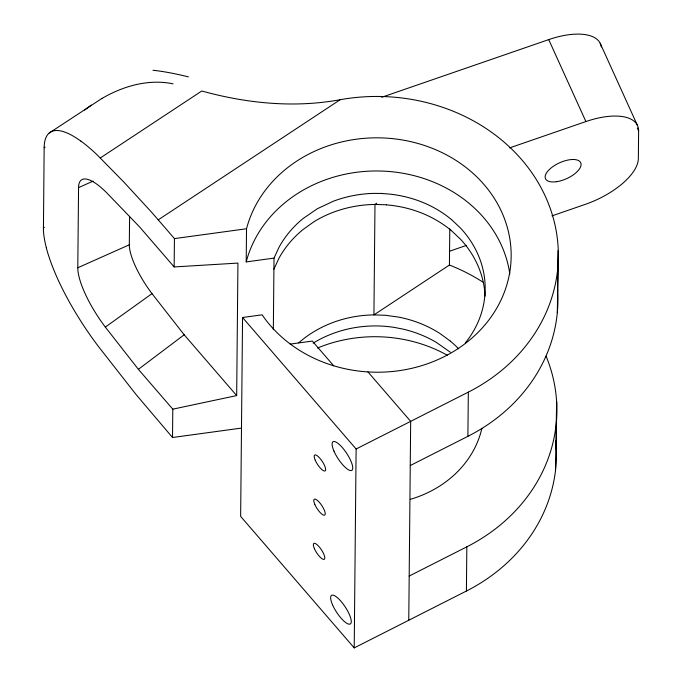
<?xml version="1.0" encoding="UTF-8"?>
<svg xmlns="http://www.w3.org/2000/svg" width="682" height="682" viewBox="0 0 682 682"><rect width="100%" height="100%" fill="white"/><g stroke="black" fill="none" stroke-linecap="round" stroke-linejoin="round"><path stroke-width="1.02" d="M80.911 141.14L78.498 139.443A114.209 33.768 56.6 0 0 64.781 132.086L63.955 131.814A114.013 33.708 56.6 0 0 44.151 147.772L43.426 230.345A114.269 33.785 56.6 0 0 46.385 247.864M556.367 449.387L556.614 401.502L555.48 470.64M241.488 428.083L172.52 437.503L172.793 409.166L138.386 369.329L105.343 327.079A57.015 16.854 56.6 0 1 77.791 267.762L78.558 187.618L93.144 181.114M172.793 409.166L236.671 395.586L184.174 334.777L152.009 293.644A46.956 13.887 56.6 0 1 129.316 244.787L129.589 216.322M236.671 395.586L237.941 263.09L174.157 266.935L174.43 238.606L158.233 219.851A353.233 104.44 56.6 0 0 151.14 211.735L124.039 182.265L97.424 155.146A114.32 33.802 56.6 0 0 80.919 141.148M174.43 238.606L246.526 228.76A133.979 117.193 0.5 0 1 440.598 151.924A133.979 117.193 0.5 0 1 474.016 336.226A133.979 117.193 0.5 0 1 262.127 314.82L242.553 317.497L240.644 516.393L354.214 647.9L466.411 591.03A181.182 158.488 0.5 0 0 555.77 440.47M382.091 193.449L373.02 193.398A110.211 96.401 0.5 0 0 333.387 201.216L317.428 208.692L303.183 218.462A110.041 96.256 0.5 0 0 279.117 247.08L274.019 258.111L246.211 261.914L246.526 228.76M273.337 329.721L274.019 258.111M354.214 647.9L356.115 449.003L242.553 317.497M408.765 620.245L410.675 421.357L367.948 371.92M298.725 342.799A108.438 94.858 0.5 0 1 373.924 314.905L449.429 265.034L449.779 228.913M466.411 591.03L466.838 546.828A181.182 158.488 0.5 0 0 546.094 356.175M410.249 465.55L467.895 436.335L468.321 392.133A181.182 158.488 0.5 0 0 546.333 198.539A181.182 158.488 0.5 0 0 340.156 99.717C294.172 108.191 246.611 103.417 201.795 90.987L100.297 157.96M637.303 127.994L638.616 130.884L638.352 158.505A57.015 25.584 -24.4 0 1 585.105 204.43L551.977 215.862M557.313 312.731L558.277 250.49L557.671 291.001M273.917 269.16L279.006 258.128A110.041 96.264 0.5 0 1 303.081 229.519L313.584 221.982A104.38 91.311 0.5 0 1 323.848 216.305A109.64 95.906 0.5 0 1 374.989 204.438L386.506 204.779M49.223 133.016L101.993 98.396M138.386 369.329L184.174 334.777M105.343 327.079L152.009 293.644M44.151 147.772L45.131 147.133M43.384 227.916L44.364 227.268M158.233 219.851L340.156 99.717M376.762 203.227L374.989 204.395L373.924 314.896L385.432 315.28L398.876 317.147A110.024 96.239 0.5 0 1 439.933 333.489L450.393 341.136M356.115 449.003L468.321 392.133M409.191 576.051L466.838 546.828M77.791 267.762L129.316 244.787M381.639 97.296L548.72 39.607A57.015 25.584 -24.4 0 1 601.311 46.922M509.599 147.9L585.898 121.558A57.015 25.584 -24.4 0 1 638.616 130.884M449.566 251.223L466.633 245.332M290.225 344.095L312.33 341.077L333.762 365.867M173.083 83.843C157.525 80.561 141.225 82.411 126.23 87.381A177.678 147.048 87 0 0 102.002 98.43M450.282 352.185L436.113 342.253A110.373 96.546 0.5 0 0 403.173 329.15L394.315 327.411A105.898 92.633 0.5 0 0 380.795 326.047A108.395 94.824 0.5 0 0 313.166 343.131M451.578 219.604L460.793 228.376A109.887 96.128 0.5 0 1 482.472 267.353L483.402 271.24A108.267 94.704 0.5 0 1 465.312 342.952M451.475 230.652L460.691 239.425A109.887 96.128 0.5 0 1 482.37 278.409L483.299 282.288A108.267 94.704 0.5 0 1 485.013 296.099M174.157 266.935L139.75 227.097L106.631 192.708A57.015 16.854 56.6 0 0 78.558 187.618M172.52 437.503L136.042 394.503L98.489 346.55A114.269 33.785 56.6 0 1 74.747 311.282L73.92 309.918A113.971 33.699 56.6 0 1 63.844 291.657L63.264 290.506A113.928 33.682 56.6 0 1 48.908 256.585L48.448 255.204A113.579 33.58 56.6 0 1 46.947 250.175L46.299 247.771M600.169 43.247L637.346 125.198M548.72 39.607L585.898 121.558M246.211 261.914A133.979 117.193 0.5 0 1 383.582 171.131A133.979 117.193 0.5 0 1 509.821 274.096M557.441 287.847A181.182 158.488 0.5 0 1 467.895 436.335M317.556 348.016A133.979 117.193 0.5 0 1 447.29 355.245M449.429 265.034A181.182 158.488 0.5 0 1 482.813 282.058M481.893 428.305A108.216 94.662 0.5 0 1 410.436 499.292M450.376 341.145A108.216 94.662 0.5 0 1 458.662 348.877M386.498 204.89A107.875 94.363 0.5 0 1 451.45 230.678M152.973 70.263A128.344 31.747 21.6 0 1 188.411 76.887M84.645 110.058A220.209 182.239 87 0 1 91.32 105.122M382.082 193.569A107.79 94.295 0.5 0 1 451.544 219.638M556.359 181.719A19.326 8.67 -24.4 0 0 580.902 163.245A19.326 8.67 -24.4 0 0 552.079 167.192A19.326 8.67 -24.4 0 0 556.359 181.719M333.975 451.126A17.101 5.055 56.6 0 0 351.784 470.367A17.101 5.055 56.6 0 0 341.529 446.667A17.101 5.055 56.6 0 0 333.975 451.126M332.501 604.721A17.101 5.055 56.6 0 0 350.309 623.97A17.101 5.055 56.6 0 0 340.054 600.262A17.101 5.055 56.6 0 0 332.501 604.721M314.82 504.433A9.497 2.805 56.6 0 0 324.709 515.115A9.497 2.805 56.6 0 0 319.014 501.952A9.497 2.805 56.6 0 0 314.82 504.433M315.237 460.231A9.497 2.805 56.6 0 0 325.135 470.921A9.497 2.805 56.6 0 0 319.432 457.758A9.497 2.805 56.6 0 0 315.237 460.231M314.393 548.626A9.497 2.805 56.6 0 0 324.282 559.317A9.497 2.805 56.6 0 0 318.588 546.154A9.497 2.805 56.6 0 0 314.393 548.626"/></g></svg>
